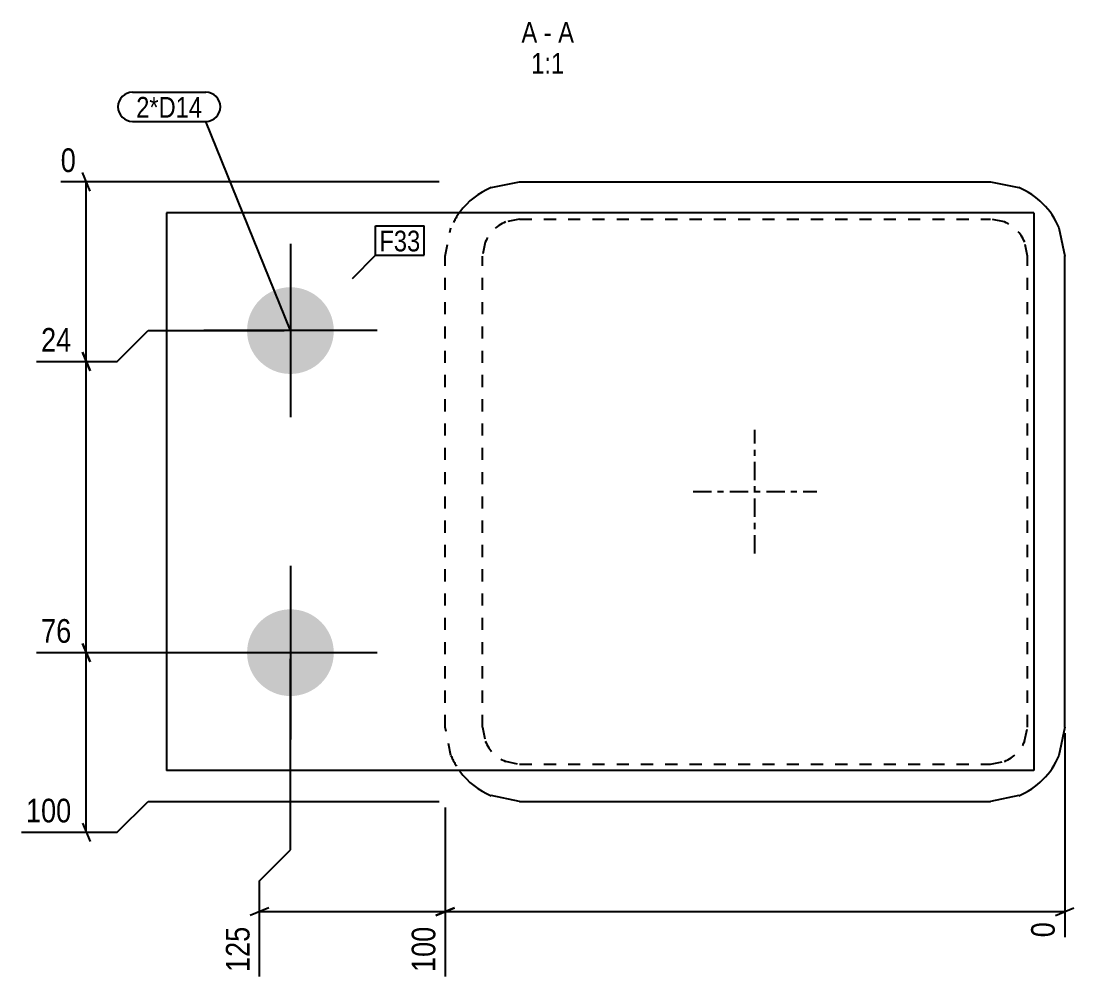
# Model space of a CAD drawing. Header units: millimetres. Extents: x 10 to 19237, y 2 to 469.
# Drawn here: x 5831 to 6001, y 2.3 to 156.7 of the extents above; entities that cross this region are included whole.
import ezdxf

# ---------------------------------------------------------------- set-up
doc = ezdxf.new("R2010")
doc.units = ezdxf.units.MM
doc.linetypes.add('DXK_LINE_DOT2', pattern=[3.9198, 1.9599, -1.9599])
doc.linetypes.add('DXK_LINE_DOT3', pattern=[5.9187, 2.979, -0.9799, 0.9799, -0.9799])
for name, color, linetype in [('MÅLSÆTNING', 7, 'Continuous'), ('STÅL', 7, 'Continuous'), ('TEKST', 7, 'Continuous')]:
    doc.layers.add(name, color=color, linetype=linetype)
doc.styles.add('Arial Narrow', font='ARIALN.TTF', dxfattribs={"height": 0.2})

msp = doc.modelspace()

# ---------------------------------------------------------------- hatches: boundary and pattern name
at = {"layer": 'STÅL', "linetype": 'Continuous'}
for points in [[(5874.51, 99.68, -1), (5874.51, 113.68, -1)], [(5874.51, 47.68, -1), (5874.51, 61.68, -1)]]:
    msp.add_hatch(color=96, dxfattribs=at).paths.add_polyline_path(points)

# ---------------------------------------------------------------- linework, layer by layer
at = {"layer": 'MÅLSÆTNING', "color": 7, "linetype": 'Continuous'}
for p, q in [((5842.16, 129.18), (5840.96, 132.18)), ((5898.51, 130.68), (5837.43, 130.68)), ((5841.56, 101.68), (5841.56, 130.68)), ((5846.56, 101.68), (5851.56, 106.68)), ((5846.56, 101.68), (5851.56, 106.68)), ((5851.56, 106.68), (5873.51, 106.68)), ((5851.56, 106.68), (5873.51, 106.68)), ((5842.16, 100.18), (5840.96, 103.18)), ((5840.96, 103.18), (5842.16, 100.18)), ((5833.53, 101.68), (5846.56, 101.68)), ((5841.56, 54.68), (5841.56, 101.68)), ((5840.96, 56.18), (5842.16, 53.18)), ((5842.16, 53.18), (5840.96, 56.18)), ((5873.51, 54.68), (5833.53, 54.68)), ((5873.51, 54.68), (5833.53, 54.68)), ((5841.56, 25.68), (5841.56, 54.68)), ((5874.51, 22.87), (5874.51, 53.68)), ((5999.51, 41.68), (5999.51, 8.73)), ((5846.56, 25.68), (5851.56, 30.68)), ((5851.56, 30.68), (5898.51, 30.68)), ((5899.51, 29.68), (5899.51, 2.4)), ((5831.09, 25.68), (5846.56, 25.68)), ((5840.96, 27.18), (5842.16, 24.18)), ((5869.51, 17.87), (5874.51, 22.87)), ((5869.51, 2.4), (5869.51, 17.87)), ((5871.01, 13.47), (5868.01, 12.27)), ((5869.51, 12.87), (5899.51, 12.87)), ((5898.01, 12.27), (5901.01, 13.47)), ((5901.01, 13.47), (5898.01, 12.27)), ((5899.51, 12.87), (5999.51, 12.87)), ((5998.01, 12.27), (6001.01, 13.47))]:
    msp.add_line(p, q, dxfattribs=at)
at = {"layer": 'STÅL', "color": 2, "linetype": 'Continuous'}
for p, q in [((5906.91, 129.77), (5911.51, 130.68)), ((5911.51, 130.68), (5987.51, 130.68)), ((5987.51, 130.68), (5992.1, 129.77)), ((5994.51, 125.68), (5854.51, 125.68)), ((5854.51, 125.68), (5854.51, 35.68)), ((5994.51, 125.68), (5994.51, 35.68)), ((5998.59, 123.27), (5999.51, 118.68)), ((5999.51, 42.68), (5999.51, 118.68)), ((5999.51, 42.68), (5998.59, 38.09)), ((5994.51, 35.68), (5854.51, 35.68)), ((5911.51, 30.68), (5906.91, 31.6)), ((5911.51, 30.68), (5987.51, 30.68)), ((5992.1, 31.6), (5987.51, 30.68))]:
    msp.add_line(p, q, dxfattribs=at)
at = {"layer": 'STÅL', "color": 7, "linetype": 'DXK_LINE_DOT2'}
for p, q in [((5911.51, 124.68), (5909.21, 124.23)), ((5911.51, 124.68), (5987.51, 124.68)), ((5989.8, 124.23), (5987.51, 124.68)), ((5899.51, 118.68), (5900.42, 123.27)), ((5905.96, 120.98), (5905.51, 118.68)), ((5993.51, 118.68), (5993.05, 120.98)), ((5899.51, 42.68), (5899.51, 118.68)), ((5905.51, 42.68), (5905.51, 118.68)), ((5993.51, 42.68), (5993.51, 118.68)), ((5900.42, 38.09), (5899.51, 42.68)), ((5905.51, 42.68), (5905.96, 40.39)), ((5993.05, 40.39), (5993.51, 42.68)), ((5909.21, 37.14), (5911.51, 36.68)), ((5911.51, 36.68), (5987.51, 36.68)), ((5987.51, 36.68), (5989.8, 37.14))]:
    msp.add_line(p, q, dxfattribs=at)
at = {"layer": 'STÅL', "color": 96, "linetype": 'Continuous'}
for p, q in [((5874.51, 120.68), (5874.51, 92.68)), ((5888.51, 106.68), (5860.51, 106.68)), ((5874.51, 68.68), (5874.51, 40.68)), ((5888.51, 54.68), (5860.51, 54.68))]:
    msp.add_line(p, q, dxfattribs=at)
at = {"layer": 'STÅL', "color": 7, "linetype": 'DXK_LINE_DOT3'}
for p, q in [((5949.51, 70.68), (5949.51, 90.68)), ((5939.51, 80.68), (5959.51, 80.68))]:
    msp.add_line(p, q, dxfattribs=at)
at = {"layer": 'STÅL', "color": 2, "linetype": 'Continuous'}
for centre, start, end in [((5911.51, 118.68), 112.5, 143.5514), ((5987.51, 118.68), 22.5, 67.5), ((5987.51, 42.68), 292.5, 337.5), ((5911.51, 42.68), 216.4486, 247.5)]:
    msp.add_arc(centre, 12, start, end, dxfattribs=at)
at = {"layer": 'STÅL', "color": 7, "linetype": 'DXK_LINE_DOT2'}
for centre, radius, start, end in [((5911.51, 118.68), 12, 143.5514, 157.5), ((5911.51, 118.68), 6, 112.5, 157.5), ((5987.51, 118.68), 6, 22.5, 67.5), ((5911.51, 42.68), 6, 202.5, 247.5), ((5987.51, 42.68), 6, 292.5, 337.5), ((5911.51, 42.68), 12, 202.5, 216.4486)]:
    msp.add_arc(centre, radius, start, end, dxfattribs=at)

# ---------------------------------------------------------------- wipeouts: each hides what was drawn before it
at = {"color": 0, "linetype": 'Continuous'}
for points in [[(5914.36, 153.16), (5914.36, 156.66), (5911.81, 156.66), (5911.81, 153.16)], [(5916.69, 153.16), (5916.69, 156.66), (5915.41, 156.66), (5915.41, 153.16)], [(5920.29, 153.16), (5920.29, 156.66), (5917.74, 156.66), (5917.74, 153.16)], [(5918.72, 148.16), (5918.72, 151.66), (5913.38, 151.66), (5913.38, 148.16)]]:
    msp.add_wipeout(points, dxfattribs=at).dxf.layer = 'TEKST'
at = {"color": 0}
for points in [[(5860.26, 141.06), (5860.26, 144.56), (5849.61, 144.56), (5849.61, 141.06)], [(5895.48, 119.47), (5895.48, 122.97), (5888.87, 122.97), (5888.87, 119.47)]]:
    msp.add_wipeout(points, dxfattribs=at).dxf.layer = 'TEKST'

# ---------------------------------------------------------------- next in the draw order: texts
at = {"layer": 'TEKST', "color": 3, "linetype": 'Continuous', "style": 'Arial Narrow'}
for s, p in [('A', (5911.81, 153.16)), ('A', (5917.74, 153.16)), ('-', (5915.41, 153.16)), ('1:1', (5913.38, 148.16))]:
    msp.add_text(s, height=3.34, dxfattribs=at).set_placement(p)

# ---------------------------------------------------------------- next in the draw order: wipeouts: each hides what was drawn before it
at = {"color": 0, "linetype": 'Continuous'}
for points in [[(5840.66, 131.48), (5840.66, 137.08), (5836.63, 137.08), (5836.63, 131.48)], [(5839.93, 102.48), (5839.93, 108.08), (5833.46, 108.08), (5833.46, 102.48)], [(5839.93, 55.48), (5839.93, 61.08), (5833.46, 61.08), (5833.46, 55.48)], [(5839.93, 26.48), (5839.93, 32.08), (5831.02, 32.08), (5831.02, 26.48)], [(5998.71, 11.97), (5993.11, 11.97), (5993.11, 7.93), (5998.71, 7.93)], [(5868.71, 11.24), (5863.11, 11.24), (5863.11, 2.33), (5868.71, 2.33)], [(5898.71, 11.24), (5893.11, 11.24), (5893.11, 2.33), (5898.71, 2.33)]]:
    msp.add_wipeout(points, dxfattribs=at).dxf.layer = 'MÅLSÆTNING'
at = {"color": 0}
for points in [[(5860.26, 141.06), (5860.26, 144.56), (5849.61, 144.56), (5849.61, 141.06)], [(5895.48, 119.47), (5895.48, 122.97), (5888.87, 122.97), (5888.87, 119.47)]]:
    msp.add_wipeout(points, dxfattribs=at).dxf.layer = 'TEKST'

# ---------------------------------------------------------------- next in the draw order: linework, layer by layer
at = {"layer": 'MÅLSÆTNING', "color": 7, "linetype": 'Continuous'}
for p, q in [((5833.53, 101.68), (5846.56, 101.68)), ((5899.51, 29.68), (5899.51, 2.4))]:
    msp.add_line(p, q, dxfattribs=at)
at = {"layer": 'TEKST', "color": 7, "linetype": 'Continuous'}
for p, q in [((5849.01, 145.16), (5860.86, 145.16)), ((5849.01, 140.46), (5860.86, 140.46)), ((5874.51, 106.68), (5860.86, 140.46)), ((5888.27, 123.57), (5896.08, 123.57)), ((5888.27, 118.87), (5888.27, 123.57)), ((5896.08, 118.87), (5896.08, 123.57)), ((5884.51, 115.07), (5888.27, 118.87)), ((5888.27, 118.87), (5896.08, 118.87))]:
    msp.add_line(p, q, dxfattribs=at)
for centre, start, end in [((5849.01, 142.81), 90, 270), ((5860.86, 142.81), 270, 90)]:
    msp.add_arc(centre, 2.35, start, end, dxfattribs=at)

# ---------------------------------------------------------------- next in the draw order: texts
at = {"layer": 'MÅLSÆTNING', "color": 3, "linetype": 'Continuous', "style": 'Arial Narrow'}
for s, height, p in [('0', 3.82, (5837.43, 132.28)), ('24', 3.818, (5834.26, 103.28)), ('76', 3.818, (5834.26, 56.28)), ('100', 3.818, (5831.82, 27.28))]:
    msp.add_text(s, height=height, dxfattribs=at).set_placement(p)
for s, height, p in [('125', 3.818, (5867.91, 3.13)), ('100', 3.818, (5897.91, 3.13)), ('0', 3.82, (5997.91, 8.73))]:
    msp.add_text(s, height=height, rotation=90.0002, dxfattribs=at).set_placement(p)
at = {"layer": 'TEKST', "color": 3, "style": 'Arial Narrow'}
for s, p in [('2*D14', (5849.61, 141.06)), ('F33', (5888.87, 119.47))]:
    msp.add_text(s, height=3.34, dxfattribs=at).set_placement(p)

doc.saveas('drawing.dxf')
